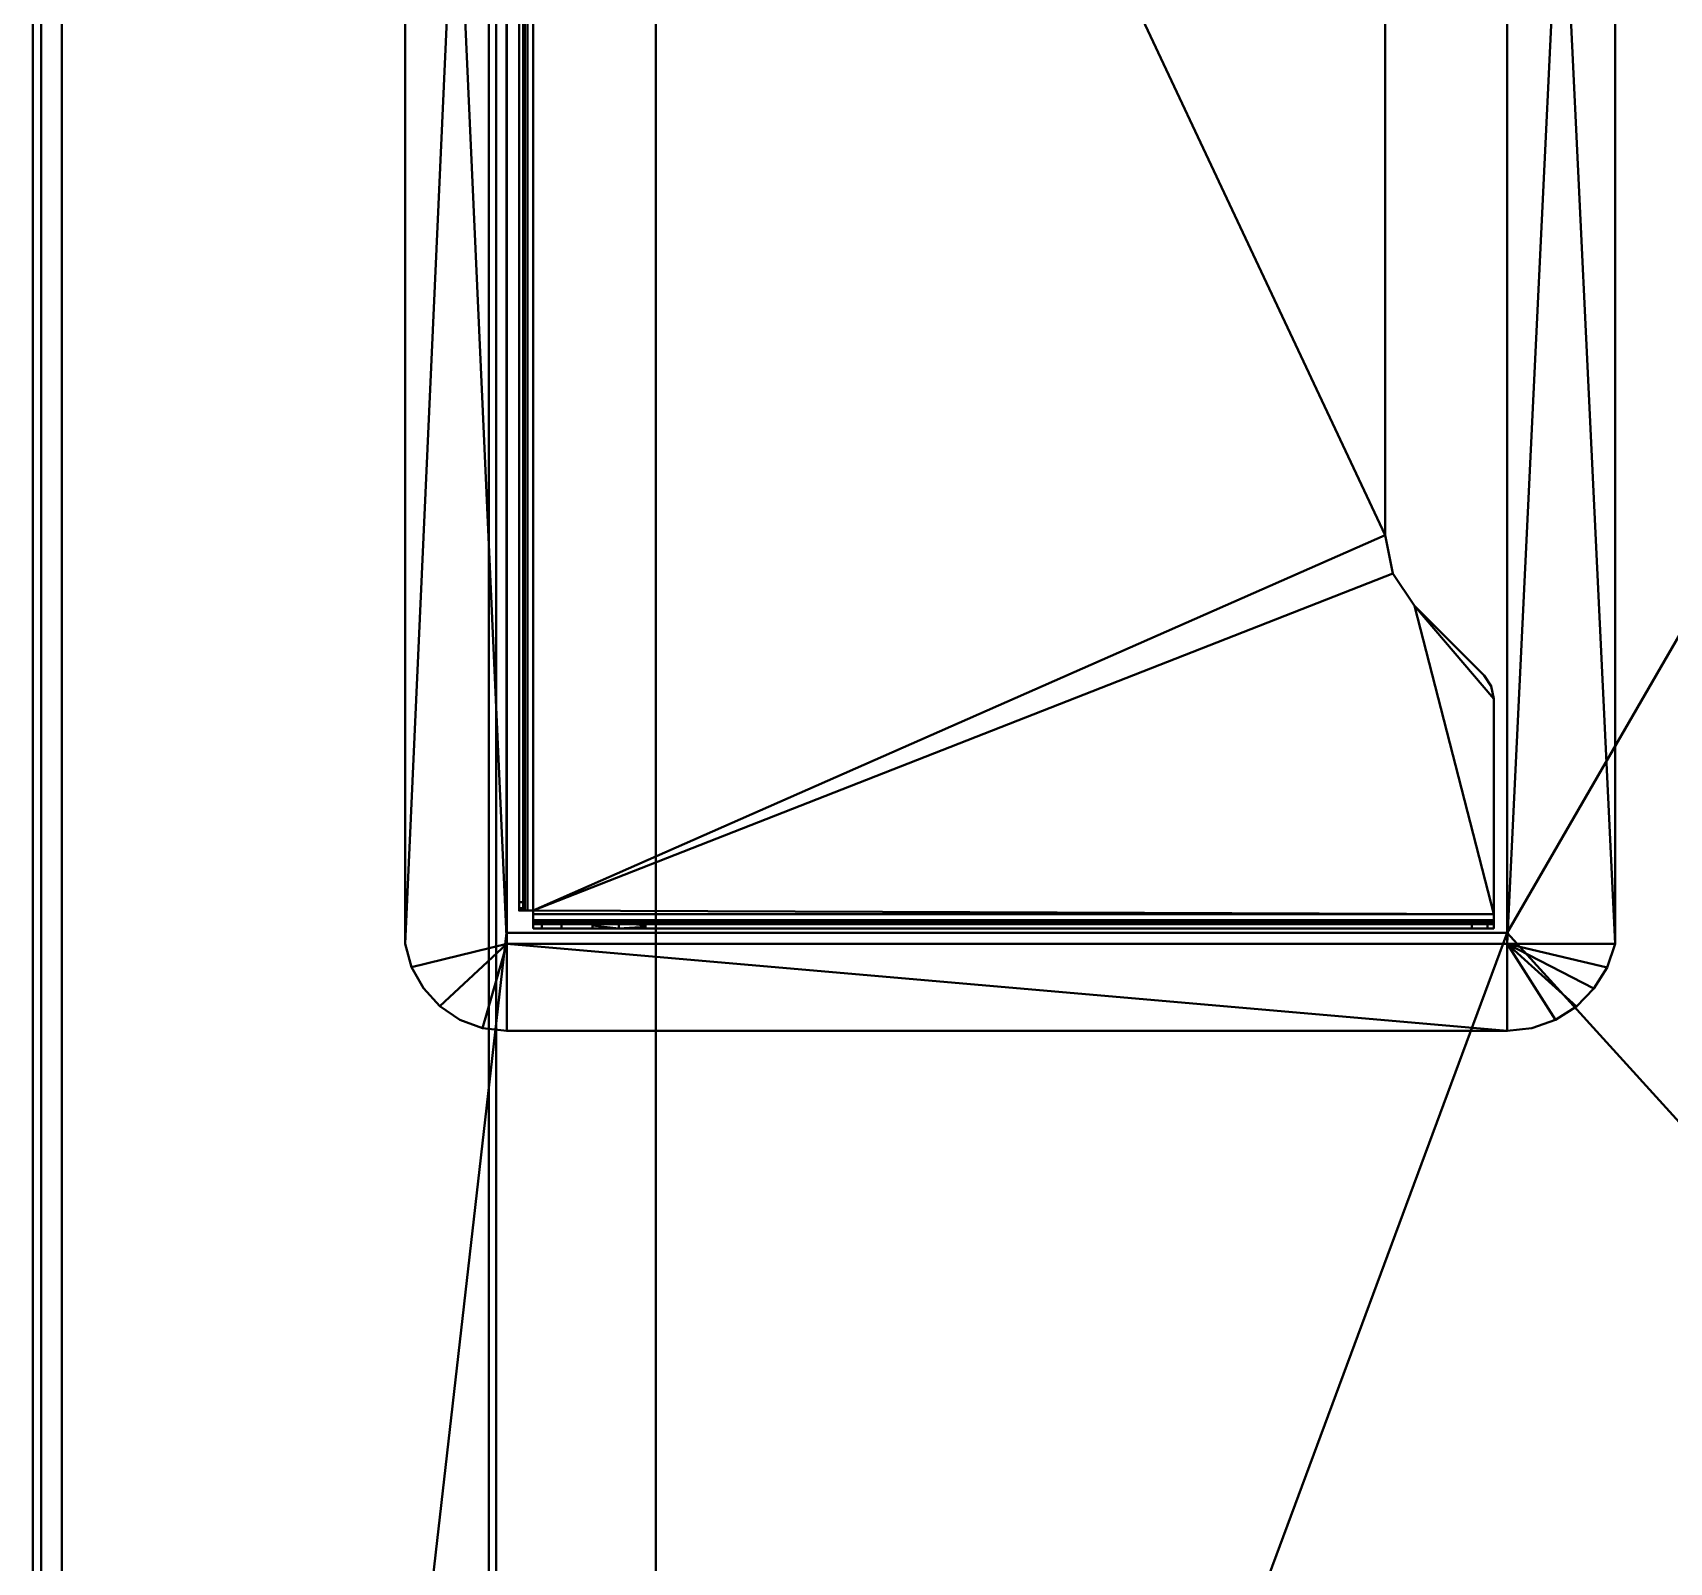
# Model space of a CAD drawing. Header units: millimetres. Extents: x -602 to 604, y -1000 to 2600.
# Drawn here: x -0.5 to 195.5, y 1791.4 to 1974.6 of the extents above; entities that cross this region are included whole.
import ezdxf

# ---------------------------------------------------------------- set-up
doc = ezdxf.new("R2010")
doc.units = ezdxf.units.MM
doc.layers.add('I-FURN', color=7, linetype='Continuous', lineweight=40)
doc.layers.add('I-FURN-PNLS', color=7, linetype='Continuous', lineweight=40)

# ---------------------------------------------------------------- blocks, each defined once
blk = doc.blocks.new('Tapa de caja tomas - Tapa de caja tomas-310922-Vista 1')
at = {"layer": 'I-FURN-PNLS', "color": 250, "true_color": 0x1d1d1d}
mesh = blk.add_polyface(dxfattribs=at)
corners = [(72.43, -134.54, 694.06), (72.43, 135.57, 694.06), (71.48, 138.4, 694.06), (69.91, 140.95, 694.06), (67.82, 143.08, 694.06), (65.3, 144.68, 694.06), (62.49, 145.68, 694.06), (59.52, 146.02, 694.06), (-60.28, 146.02, 694.06), (-63.16, 145.68, 694.06), (-65.88, 144.67, 694.06), (-68.29, 143.05, 694.06), (-70.25, 140.91, 694.06), (-71.66, 138.37, 694.06), (-72.43, 135.57, 694.06), (-72.43, -134.54, 694.06), (-71.66, -137.33, 694.06), (-70.25, -139.87, 694.06), (-68.29, -142.01, 694.06), (-65.88, -143.63, 694.06), (-63.16, -144.64, 694.06), (-60.28, -144.98, 694.06), (59.52, -144.98, 694.06), (62.49, -144.64, 694.06), (65.3, -143.65, 694.06), (67.82, -142.04, 694.06), (69.91, -139.91, 694.06), (71.48, -137.37, 694.06), (-60.28, -134.54, 694.06), (-60.28, 135.57, 694.06), (59.52, 135.57, 694.06), (59.52, -134.54, 694.06)]
mesh.append_faces([[corners[k] for k in face] for face in [(9, 29, 8)]], dxfattribs={"vtx0": -1, "vtx1": -1, "color": 250})
mesh.append_faces([[corners[k] for k in face] for face in [(22, 31, 28), (30, 4, 5), (29, 13, 14, 28)]], dxfattribs={"vtx0": -1, "vtx2": -1, "color": 250})
mesh.append_faces([[corners[k] for k in face] for face in [(31, 24, 25, 26), (28, 20, 21, 22), (28, 16, 17, 18), (30, 5, 6, 7), (29, 9, 10, 11)]], dxfattribs={"vtx0": -1, "vtx3": -1, "color": 250})
mesh.append_faces([[corners[k] for k in face] for face in [(23, 24, 31, 22), (27, 0, 31, 26), (0, 1, 31), (19, 20, 28, 18), (15, 16, 28, 14), (3, 4, 30, 2), (12, 13, 29, 11)]], dxfattribs={"vtx1": -1, "vtx2": -1, "color": 250})
mesh.append_faces([[corners[k] for k in face] for face in [(1, 2, 30, 31), (29, 30, 7, 8)]], dxfattribs={"vtx1": -1, "vtx3": -1, "color": 250})
mesh = blk.add_polyface(dxfattribs=at)
corners = [(72.43, -134.54, 693.14), (71.48, -137.37, 693.14), (69.91, -139.91, 693.14), (67.82, -142.04, 693.14), (65.3, -143.65, 693.14), (62.49, -144.64, 693.14), (59.52, -144.98, 693.14), (-60.28, -144.98, 693.14), (-63.16, -144.64, 693.14), (-65.88, -143.63, 693.14), (-68.29, -142.01, 693.14), (-70.25, -139.87, 693.14), (-71.66, -137.33, 693.14), (-72.43, -134.54, 693.14), (-72.43, 135.57, 693.14), (-71.66, 138.37, 693.14), (-70.25, 140.91, 693.14), (-68.29, 143.05, 693.14), (-65.88, 144.67, 693.14), (-63.16, 145.68, 693.14), (-60.28, 146.02, 693.14), (59.52, 146.02, 693.14), (62.49, 145.68, 693.14), (65.3, 144.68, 693.14), (67.82, 143.08, 693.14), (69.91, 140.95, 693.14), (71.48, 138.4, 693.14), (72.43, 135.57, 693.14), (-60.28, -134.54, 693.14), (59.52, -134.54, 693.14), (59.52, 135.57, 693.14), (-60.28, 135.57, 693.14)]
mesh.append_faces([[corners[k] for k in face] for face in [(8, 28, 7)]], dxfattribs={"vtx0": -1, "vtx1": -1, "color": 250})
mesh.append_faces([[corners[k] for k in face] for face in [(21, 30, 31), (29, 3, 4), (28, 12, 13, 31)]], dxfattribs={"vtx0": -1, "vtx2": -1, "color": 250})
mesh.append_faces([[corners[k] for k in face] for face in [(30, 23, 24, 25), (31, 19, 20, 21), (31, 15, 16, 17), (29, 4, 5, 6), (28, 8, 9, 10)]], dxfattribs={"vtx0": -1, "vtx3": -1, "color": 250})
mesh.append_faces([[corners[k] for k in face] for face in [(22, 23, 30, 21), (26, 27, 30, 25), (27, 0, 30), (18, 19, 31, 17), (14, 15, 31, 13), (2, 3, 29, 1), (11, 12, 28, 10)]], dxfattribs={"vtx1": -1, "vtx2": -1, "color": 250})
mesh.append_faces([[corners[k] for k in face] for face in [(0, 1, 29, 30), (28, 29, 6, 7)]], dxfattribs={"vtx1": -1, "vtx3": -1, "color": 250})
mesh = blk.add_polyface(dxfattribs=at)
corners = [(-72.43, -134.54, 694.06), (-72.43, 135.57, 694.06), (-72.43, 135.57, 693.14), (-72.43, -134.54, 693.14)]
mesh.append_faces([[corners[k] for k in face] for face in [(3, 0, 1, 2)]], dxfattribs={"color": 250})
mesh = blk.add_polyface(dxfattribs=at)
corners = [(-60.28, 135.57, 694.06), (-60.28, -134.54, 694.06), (-60.28, -134.54, 693.14), (-60.28, 135.57, 693.14)]
mesh.append_faces([[corners[k] for k in face] for face in [(0, 1, 2, 3)]], dxfattribs={"color": 250})
mesh = blk.add_polyface(dxfattribs=at)
corners = [(59.52, -134.54, 694.06), (59.52, 135.57, 694.06), (59.52, 135.57, 693.14), (59.52, -134.54, 693.14)]
mesh.append_faces([[corners[k] for k in face] for face in [(0, 1, 2, 3)]], dxfattribs={"color": 250})
mesh = blk.add_polyface(dxfattribs=at)
corners = [(72.43, 135.57, 694.06), (72.43, -134.54, 694.06), (72.43, -134.54, 693.14), (72.43, 135.57, 693.14)]
mesh.append_faces([[corners[k] for k in face] for face in [(3, 0, 1, 2)]], dxfattribs={"color": 250})
mesh = blk.add_polyface(dxfattribs=at)
corners = [(-57.09, 131.4, 693.84), (-58.29, 131.4, 693.34), (-58.79, 131.4, 692.14), (-58.79, -130.57, 692.14), (-58.29, -130.57, 693.34), (-57.09, -130.57, 693.84)]
mesh.append_faces([[corners[k] for k in face] for face in [(5, 0, 1, 4), (2, 3, 4, 1)]], dxfattribs={"vtx2": -1, "color": 250})
mesh = blk.add_polyface(dxfattribs=at)
corners = [(-58.79, 131.4, 689.29), (-58.79, 131.1, 688.58), (-58.79, 130.4, 688.29), (-58.79, -129.57, 688.29), (-58.79, -130.27, 688.58), (-58.79, -130.57, 689.29), (-58.79, -130.57, 692.14), (-58.79, 131.4, 692.14)]
mesh.append_faces([[corners[k] for k in face] for face in [(7, 2, 3, 6)]], dxfattribs={"vtx0": -1, "vtx2": -1, "color": 250})
mesh.append_faces([[corners[k] for k in face] for face in [(0, 1, 2, 7)]], dxfattribs={"vtx2": -1, "color": 250})
mesh.append_faces([[corners[k] for k in face] for face in [(3, 4, 5, 6)]], dxfattribs={"vtx3": -1, "color": 250})
mesh = blk.add_polyface(dxfattribs=at)
corners = [(-57.09, -130.57, 693.14), (-57.79, -130.57, 692.84), (-58.09, -130.57, 692.14), (-58.09, 131.4, 692.14), (-57.79, 131.4, 692.84), (-57.09, 131.4, 693.14)]
mesh.append_faces([[corners[k] for k in face] for face in [(4, 5, 0, 1), (1, 2, 3, 4)]], dxfattribs={"vtx3": -1, "color": 250})
mesh = blk.add_polyface(dxfattribs=at)
corners = [(-58.09, -130.57, 692.14), (-58.09, -130.57, 689.29), (-58.09, -130.27, 688.58), (-58.09, -129.57, 688.29), (-58.09, 130.4, 688.29), (-58.09, 131.1, 688.58), (-58.09, 131.4, 689.29), (-58.09, 131.4, 692.14)]
mesh.append_faces([[corners[k] for k in face] for face in [(3, 4, 7, 0)]], dxfattribs={"vtx1": -1, "vtx3": -1, "color": 250})
mesh.append_faces([[corners[k] for k in face] for face in [(1, 2, 3, 0)]], dxfattribs={"vtx2": -1, "color": 250})
mesh.append_faces([[corners[k] for k in face] for face in [(4, 5, 6, 7)]], dxfattribs={"vtx3": -1, "color": 250})
mesh = blk.add_polyface(dxfattribs=at)
corners = [(-57.09, 131.83, 693.14), (57.91, 131.83, 693.14), (57.91, 106.04, 693.14), (57.61, 104.52, 693.14), (56.75, 103.23, 693.14), (48.41, 94.89, 693.14), (45.82, 91.02, 693.14), (44.91, 86.45, 693.14), (44.91, -85.62, 693.14), (45.82, -90.19, 693.14), (48.41, -94.06, 693.14), (56.75, -102.4, 693.14), (57.61, -103.69, 693.14), (57.91, -105.21, 693.14), (57.91, -130.99, 693.14), (-57.09, -130.99, 693.14), (-57.09, -130.57, 693.14), (-57.09, 131.4, 693.14)]
mesh.append_faces([[corners[k] for k in face] for face in [(6, 17, 5)]], dxfattribs={"vtx0": -1, "vtx1": -1, "color": 250})
mesh.append_faces([[corners[k] for k in face] for face in [(10, 14, 16, 9)]], dxfattribs={"vtx0": -1, "vtx1": -1, "vtx2": -1, "color": 250})
mesh.append_faces([[corners[k] for k in face] for face in [(17, 6, 7), (17, 7, 8), (2, 4, 5, 1)]], dxfattribs={"vtx0": -1, "vtx2": -1, "color": 250})
mesh.append_faces([[corners[k] for k in face] for face in [(3, 4, 2)]], dxfattribs={"vtx1": -1, "color": 250})
mesh.append_faces([[corners[k] for k in face] for face in [(13, 14, 10)]], dxfattribs={"vtx1": -1, "vtx2": -1, "color": 250})
mesh.append_faces([[corners[k] for k in face] for face in [(8, 9, 16, 17)]], dxfattribs={"vtx1": -1, "vtx3": -1, "color": 250})
mesh.append_faces([[corners[k] for k in face] for face in [(14, 15, 16), (11, 12, 13, 10)]], dxfattribs={"vtx2": -1, "color": 250})
mesh.append_faces([[corners[k] for k in face] for face in [(17, 0, 1, 5)]], dxfattribs={"vtx2": -1, "vtx3": -1, "color": 250})
mesh = blk.add_polyface(dxfattribs=at)
corners = [(-57.09, -130.57, 693.84), (-57.09, -130.99, 693.84), (57.91, -130.99, 693.84), (57.91, -105.21, 693.84), (57.61, -103.69, 693.84), (56.75, -102.4, 693.84), (48.41, -94.06, 693.84), (45.82, -90.19, 693.84), (44.91, -85.62, 693.84), (44.91, 86.45, 693.84), (45.82, 91.02, 693.84), (48.41, 94.89, 693.84), (56.75, 103.23, 693.84), (57.61, 104.52, 693.84), (57.91, 106.04, 693.84), (57.91, 131.83, 693.84), (-57.09, 131.83, 693.84), (-57.09, 131.4, 693.84)]
mesh.append_faces([[corners[k] for k in face] for face in [(14, 12, 13)]], dxfattribs={"vtx0": -1, "color": 250})
mesh.append_faces([[corners[k] for k in face] for face in [(0, 2, 6, 7)]], dxfattribs={"vtx0": -1, "vtx1": -1, "vtx3": -1, "color": 250})
mesh.append_faces([[corners[k] for k in face] for face in [(0, 7, 8), (6, 2, 3)]], dxfattribs={"vtx0": -1, "vtx2": -1, "color": 250})
mesh.append_faces([[corners[k] for k in face] for face in [(17, 10, 11, 15)]], dxfattribs={"vtx0": -1, "vtx2": -1, "vtx3": -1, "color": 250})
mesh.append_faces([[corners[k] for k in face] for face in [(9, 10, 17)]], dxfattribs={"vtx1": -1, "vtx2": -1, "color": 250})
mesh.append_faces([[corners[k] for k in face] for face in [(8, 9, 17, 0), (11, 12, 14, 15)]], dxfattribs={"vtx1": -1, "vtx3": -1, "color": 250})
mesh.append_faces([[corners[k] for k in face] for face in [(0, 1, 2), (15, 16, 17)]], dxfattribs={"vtx2": -1, "color": 250})
mesh.append_faces([[corners[k] for k in face] for face in [(3, 4, 5, 6)]], dxfattribs={"vtx3": -1, "color": 250})
mesh = blk.add_polyface(dxfattribs=at)
corners = [(-58.09, -129.57, 688.29), (-58.79, -129.57, 688.29), (-58.79, 130.4, 688.29), (-58.09, 130.4, 688.29)]
mesh.append_faces([[corners[k] for k in face] for face in [(1, 2, 3, 0)]], dxfattribs={"color": 250})
mesh = blk.add_polyface(dxfattribs=at)
corners = [(44.91, 86.45, 693.14), (44.91, 86.45, 693.84), (44.91, -85.62, 693.84), (44.91, -85.62, 693.14)]
mesh.append_faces([[corners[k] for k in face] for face in [(1, 2, 3, 0)]], dxfattribs={"color": 250})
mesh = blk.add_polyface(dxfattribs=at)
corners = [(44.91, -85.62, 693.14), (44.91, -85.62, 693.84), (45.82, -90.19, 693.84), (48.41, -94.06, 693.84), (48.41, -94.06, 693.14), (45.82, -90.19, 693.14)]
mesh.append_faces([[corners[k] for k in face] for face in [(0, 1, 2, 5), (3, 4, 5, 2)]], dxfattribs={"vtx2": -1, "color": 250})
mesh = blk.add_polyface(dxfattribs=at)
corners = [(48.41, -94.06, 693.14), (48.41, -94.06, 693.84), (56.75, -102.4, 693.84), (56.75, -102.4, 693.14)]
mesh.append_faces([[corners[k] for k in face] for face in [(2, 3, 0, 1)]], dxfattribs={"color": 250})
mesh = blk.add_polyface(dxfattribs=at)
corners = [(56.75, -102.4, 693.14), (56.75, -102.4, 693.84), (57.61, -103.69, 693.84), (57.91, -105.21, 693.84), (57.91, -105.21, 693.14), (57.61, -103.69, 693.14)]
mesh.append_faces([[corners[k] for k in face] for face in [(3, 4, 5, 2), (0, 1, 2, 5)]], dxfattribs={"vtx2": -1, "color": 250})
mesh = blk.add_polyface(dxfattribs=at)
corners = [(57.91, -130.99, 693.14), (57.91, -105.21, 693.14), (57.91, -105.21, 693.84), (57.91, -130.99, 693.84), (57.91, -130.99, 693.67), (57.91, -130.99, 693.49), (57.91, -130.99, 693.32)]
mesh.append_faces([[corners[k] for k in face] for face in [(2, 5, 1)]], dxfattribs={"vtx0": -1, "vtx1": -1, "color": 250})
mesh.append_faces([[corners[k] for k in face] for face in [(4, 5, 2, 3)]], dxfattribs={"vtx1": -1, "color": 250})
mesh.append_faces([[corners[k] for k in face] for face in [(6, 0, 1, 5)]], dxfattribs={"vtx2": -1, "color": 250})
mesh = blk.add_polyface(dxfattribs=at)
corners = [(-58.09, -130.57, 689.29), (-58.79, -130.57, 689.29), (-58.79, -130.27, 688.58), (-58.79, -129.57, 688.29), (-58.09, -129.57, 688.29), (-58.09, -130.27, 688.58)]
mesh.append_faces([[corners[k] for k in face] for face in [(2, 3, 4, 5), (5, 0, 1, 2)]], dxfattribs={"vtx3": -1, "color": 250})
mesh = blk.add_polyface(dxfattribs=at)
corners = [(-57.09, -130.57, 693.14), (-57.09, -130.57, 693.84), (-58.29, -130.57, 693.34), (-58.79, -130.57, 692.14), (-58.09, -130.57, 692.14), (-57.79, -130.57, 692.84)]
mesh.append_faces([[corners[k] for k in face] for face in [(3, 4, 5, 2)]], dxfattribs={"vtx2": -1, "color": 250})
mesh.append_faces([[corners[k] for k in face] for face in [(5, 0, 1, 2)]], dxfattribs={"vtx3": -1, "color": 250})
mesh = blk.add_polyface(dxfattribs=at)
corners = [(-58.79, -130.57, 692.14), (-58.79, -130.57, 689.29), (-58.09, -130.57, 689.29), (-58.09, -130.57, 692.14)]
mesh.append_faces([[corners[k] for k in face] for face in [(0, 1, 2, 3)]], dxfattribs={"color": 250})
mesh = blk.add_polyface(dxfattribs=at)
corners = [(-57.09, -130.99, 693.84), (-57.09, -130.57, 693.84), (-57.09, -130.57, 693.14), (-57.09, -130.99, 693.14), (-57.09, -130.99, 693.31), (-57.09, -130.99, 693.49), (-57.09, -130.99, 693.66)]
mesh.append_faces([[corners[k] for k in face] for face in [(1, 6, 0)]], dxfattribs={"vtx0": -1, "color": 250})
mesh.append_faces([[corners[k] for k in face] for face in [(4, 5, 2, 3)]], dxfattribs={"vtx1": -1, "color": 250})
mesh.append_faces([[corners[k] for k in face] for face in [(1, 2, 5, 6)]], dxfattribs={"vtx1": -1, "vtx3": -1, "color": 250})
mesh = blk.add_polyface(dxfattribs=at)
corners = [(-57.09, -132.69, 692.14), (-57.09, -132.2, 693.34), (-57.09, -130.99, 693.84), (-57.09, -130.99, 693.66), (-57.09, -130.99, 693.49), (-57.09, -130.99, 693.31), (-57.09, -130.99, 693.14), (-57.09, -131.7, 692.84), (-57.09, -131.99, 692.14)]
mesh.append_faces([[corners[k] for k in face] for face in [(7, 4, 5, 6)]], dxfattribs={"vtx0": -1, "color": 250})
mesh.append_faces([[corners[k] for k in face] for face in [(1, 4, 7, 0)]], dxfattribs={"vtx0": -1, "vtx1": -1, "vtx2": -1, "color": 250})
mesh.append_faces([[corners[k] for k in face] for face in [(3, 4, 1, 2), (8, 0, 7)]], dxfattribs={"vtx1": -1, "color": 250})
mesh = blk.add_polyface(dxfattribs=at)
corners = [(-57.09, -132.69, 692.14), (57.91, -132.69, 692.14), (57.91, -132.2, 693.34), (57.91, -130.99, 693.84), (-57.09, -130.99, 693.84), (-57.09, -132.2, 693.34)]
mesh.append_faces([[corners[k] for k in face] for face in [(3, 4, 5, 2), (0, 1, 2, 5)]], dxfattribs={"vtx2": -1, "color": 250})
mesh = blk.add_polyface(dxfattribs=at)
corners = [(-57.09, -130.99, 693.14), (57.91, -130.99, 693.14), (57.91, -131.7, 692.85), (57.91, -131.99, 692.14), (-57.09, -131.99, 692.14), (-57.09, -131.7, 692.84)]
mesh.append_faces([[corners[k] for k in face] for face in [(5, 0, 1, 2), (2, 3, 4, 5)]], dxfattribs={"vtx3": -1, "color": 250})
mesh = blk.add_polyface(dxfattribs=at)
corners = [(57.91, -130.99, 693.84), (57.91, -132.2, 693.34), (57.91, -132.69, 692.14), (57.91, -131.99, 692.14), (57.91, -131.7, 692.85), (57.91, -130.99, 693.14), (57.91, -130.99, 693.32), (57.91, -130.99, 693.49), (57.91, -130.99, 693.67)]
mesh.append_faces([[corners[k] for k in face] for face in [(4, 2, 3), (1, 7, 8, 0)]], dxfattribs={"vtx0": -1, "color": 250})
mesh.append_faces([[corners[k] for k in face] for face in [(1, 2, 4, 7)]], dxfattribs={"vtx1": -1, "vtx2": -1, "vtx3": -1, "color": 250})
mesh.append_faces([[corners[k] for k in face] for face in [(4, 5, 6, 7)]], dxfattribs={"vtx3": -1, "color": 250})
mesh = blk.add_polyface(dxfattribs=at)
corners = [(-57.09, -131.99, 678.4), (-57.09, -132.69, 678.4), (-57.09, -132.69, 692.14), (-57.09, -131.99, 692.14)]
mesh.append_faces([[corners[k] for k in face] for face in [(1, 2, 3, 0)]], dxfattribs={"color": 250})
mesh = blk.add_polyface(dxfattribs=at)
corners = [(57.91, -131.99, 690.47), (57.17, -131.99, 688.49), (55.3, -131.99, 687.49), (-53.7, -131.99, 675.43), (-56.07, -131.99, 676.15), (-57.09, -131.99, 678.4), (-57.09, -131.99, 692.14), (57.91, -131.99, 692.14), (-50.01, -131.99, 685.05), (-46.84, -131.99, 681.87), (-43.66, -131.99, 685.05), (-46.84, -131.99, 688.22)]
mesh.append_faces([[corners[k] for k in face] for face in [(2, 7, 0, 1)]], dxfattribs={"vtx0": -1, "color": 250})
mesh.append_faces([[corners[k] for k in face] for face in [(7, 11, 6), (9, 3, 8), (3, 9, 2), (11, 7, 10)]], dxfattribs={"vtx0": -1, "vtx1": -1, "color": 250})
mesh.append_faces([[corners[k] for k in face] for face in [(6, 11, 8, 5)]], dxfattribs={"vtx0": -1, "vtx2": -1, "color": 250})
mesh.append_faces([[corners[k] for k in face] for face in [(2, 9, 10, 7)]], dxfattribs={"vtx0": -1, "vtx2": -1, "vtx3": -1, "color": 250})
mesh.append_faces([[corners[k] for k in face] for face in [(3, 4, 5, 8)]], dxfattribs={"vtx2": -1, "vtx3": -1, "color": 250})
mesh = blk.add_polyface(dxfattribs=at)
corners = [(-53.7, -131.99, 675.43), (-53.7, -132.69, 675.43), (-56.07, -132.69, 676.15), (-57.09, -132.69, 678.4), (-57.09, -131.99, 678.4), (-56.07, -131.99, 676.15)]
mesh.append_faces([[corners[k] for k in face] for face in [(2, 3, 4, 5), (5, 0, 1, 2)]], dxfattribs={"vtx3": -1, "color": 250})
mesh = blk.add_polyface(dxfattribs=at)
corners = [(-57.09, -132.69, 692.14), (-57.09, -132.69, 678.4), (-56.07, -132.69, 676.15), (-53.7, -132.69, 675.43), (55.3, -132.69, 687.49), (57.17, -132.69, 688.49), (57.91, -132.69, 690.47), (57.91, -132.69, 692.14), (-43.66, -132.69, 685.05), (-46.84, -132.69, 681.87), (-50.01, -132.69, 685.05), (-46.84, -132.69, 688.22)]
mesh.append_faces([[corners[k] for k in face] for face in [(0, 11, 7), (10, 3, 9), (4, 9, 3), (8, 7, 11)]], dxfattribs={"vtx0": -1, "vtx1": -1, "color": 250})
mesh.append_faces([[corners[k] for k in face] for face in [(6, 7, 4, 5)]], dxfattribs={"vtx1": -1, "color": 250})
mesh.append_faces([[corners[k] for k in face] for face in [(8, 9, 4, 7)]], dxfattribs={"vtx1": -1, "vtx2": -1, "vtx3": -1, "color": 250})
mesh.append_faces([[corners[k] for k in face] for face in [(10, 11, 0, 1)]], dxfattribs={"vtx1": -1, "vtx3": -1, "color": 250})
mesh.append_faces([[corners[k] for k in face] for face in [(1, 2, 3, 10)]], dxfattribs={"vtx2": -1, "vtx3": -1, "color": 250})
mesh = blk.add_polyface(dxfattribs=at)
corners = [(55.3, -131.99, 687.49), (55.3, -132.69, 687.49), (-53.7, -132.69, 675.43), (-53.7, -131.99, 675.43)]
mesh.append_faces([[corners[k] for k in face] for face in [(2, 3, 0, 1)]], dxfattribs={"color": 250})
mesh = blk.add_polyface(dxfattribs=at)
corners = [(-43.66, -132.69, 685.05), (-43.66, -132.52, 685.05), (-43.66, -132.34, 685.05), (-43.66, -132.17, 685.05), (-43.66, -131.99, 685.05), (-46.84, -131.99, 681.87), (-50.01, -131.99, 685.05), (-50.01, -132.17, 685.05), (-50.01, -132.34, 685.05), (-50.01, -132.52, 685.05), (-50.01, -132.69, 685.05), (-46.84, -132.69, 681.87)]
mesh.append_faces([[corners[k] for k in face] for face in [(1, 11, 0)]], dxfattribs={"vtx0": -1, "color": 250})
mesh.append_faces([[corners[k] for k in face] for face in [(5, 8, 11), (2, 5, 11, 1)]], dxfattribs={"vtx0": -1, "vtx1": -1, "vtx2": -1, "color": 250})
mesh.append_faces([[corners[k] for k in face] for face in [(7, 8, 5, 6)]], dxfattribs={"vtx1": -1, "color": 250})
mesh.append_faces([[corners[k] for k in face] for face in [(9, 10, 11, 8), (3, 4, 5, 2)]], dxfattribs={"vtx2": -1, "color": 250})
mesh = blk.add_polyface(dxfattribs=at)
corners = [(-50.01, -131.99, 685.05), (-46.84, -131.99, 688.22), (-43.66, -131.99, 685.05), (-43.66, -132.17, 685.05), (-43.66, -132.34, 685.05), (-43.66, -132.52, 685.05), (-43.66, -132.69, 685.05), (-46.84, -132.69, 688.22), (-50.01, -132.69, 685.05), (-50.01, -132.52, 685.05), (-50.01, -132.34, 685.05), (-50.01, -132.17, 685.05)]
mesh.append_faces([[corners[k] for k in face] for face in [(1, 7, 10)]], dxfattribs={"vtx0": -1, "vtx1": -1, "vtx2": -1, "color": 250})
mesh.append_faces([[corners[k] for k in face] for face in [(4, 5, 7, 1)]], dxfattribs={"vtx1": -1, "vtx2": -1, "vtx3": -1, "color": 250})
mesh.append_faces([[corners[k] for k in face] for face in [(5, 6, 7), (11, 0, 1, 10)]], dxfattribs={"vtx2": -1, "color": 250})
mesh.append_faces([[corners[k] for k in face] for face in [(1, 2, 3, 4), (7, 8, 9, 10)]], dxfattribs={"vtx3": -1, "color": 250})
mesh = blk.add_polyface(dxfattribs=at)
corners = [(57.91, -131.99, 690.47), (57.91, -132.69, 690.47), (57.17, -132.69, 688.49), (55.3, -132.69, 687.49), (55.3, -131.99, 687.49), (57.17, -131.99, 688.49)]
mesh.append_faces([[corners[k] for k in face] for face in [(2, 3, 4, 5), (5, 0, 1, 2)]], dxfattribs={"vtx3": -1, "color": 250})
mesh = blk.add_polyface(dxfattribs=at)
corners = [(57.91, -132.69, 690.47), (57.91, -131.99, 690.47), (57.91, -131.99, 692.14), (57.91, -132.69, 692.14)]
mesh.append_faces([[corners[k] for k in face] for face in [(0, 1, 2, 3)]], dxfattribs={"color": 250})
mesh = blk.add_polyface(dxfattribs=at)
corners = [(-60.28, -144.98, 694.06), (-63.16, -144.64, 694.06), (-65.88, -143.63, 694.06), (-68.29, -142.01, 694.06), (-70.25, -139.87, 694.06), (-71.66, -137.33, 694.06), (-72.43, -134.54, 694.06), (-72.43, -134.54, 693.14), (-71.66, -137.33, 693.14), (-70.25, -139.87, 693.14), (-68.29, -142.01, 693.14), (-65.88, -143.63, 693.14), (-63.16, -144.64, 693.14), (-60.28, -144.98, 693.14)]
mesh.append_faces([[corners[k] for k in face] for face in [(7, 8, 5, 6), (0, 1, 12, 13)]], dxfattribs={"vtx1": -1, "color": 250})
mesh.append_faces([[corners[k] for k in face] for face in [(8, 9, 4, 5), (3, 4, 9, 10), (10, 11, 2, 3), (11, 12, 1, 2)]], dxfattribs={"vtx1": -1, "vtx3": -1, "color": 250})
mesh = blk.add_polyface(dxfattribs=at)
corners = [(-60.28, -134.54, 694.06), (59.52, -134.54, 694.06), (59.52, -134.54, 693.14), (-60.28, -134.54, 693.14)]
mesh.append_faces([[corners[k] for k in face] for face in [(0, 1, 2, 3)]], dxfattribs={"color": 250})
mesh = blk.add_polyface(dxfattribs=at)
corners = [(72.43, -134.54, 694.06), (71.48, -137.37, 694.06), (69.91, -139.91, 694.06), (67.82, -142.04, 694.06), (65.3, -143.65, 694.06), (62.49, -144.64, 694.06), (59.52, -144.98, 694.06), (59.52, -144.98, 693.14), (62.49, -144.64, 693.14), (65.3, -143.65, 693.14), (67.82, -142.04, 693.14), (69.91, -139.91, 693.14), (71.48, -137.37, 693.14), (72.43, -134.54, 693.14)]
mesh.append_faces([[corners[k] for k in face] for face in [(7, 8, 5, 6), (0, 1, 12, 13)]], dxfattribs={"vtx1": -1, "color": 250})
mesh.append_faces([[corners[k] for k in face] for face in [(8, 9, 4, 5), (3, 4, 9, 10), (10, 11, 2, 3), (11, 12, 1, 2)]], dxfattribs={"vtx1": -1, "vtx3": -1, "color": 250})
mesh = blk.add_polyface(dxfattribs=at)
corners = [(59.52, -144.98, 694.06), (-60.28, -144.98, 694.06), (-60.28, -144.98, 693.14), (59.52, -144.98, 693.14)]
mesh.append_faces([[corners[k] for k in face] for face in [(3, 0, 1, 2)]], dxfattribs={"color": 250})

msp = doc.modelspace()

# ---------------------------------------------------------------- block references
at = {"layer": 'I-FURN-PNLS', "color": 250, "true_color": 0x1d1d1d}
msp.add_blockref('Tapa de caja tomas - Tapa de caja tomas-310922-Vista 1', (116.53, 2000, 46.87), dxfattribs=at)

# ---------------------------------------------------------------- meshes
at = {"layer": 'I-FURN', "color": 254, "true_color": 0xd7ccc1}
mesh = msp.add_polyface(dxfattribs=at)
corners = [(600.03, 2600, 740), (3, 2600, 740), (3, 1400, 740), (600.03, 1400, 740), (176.04, 2135.57, 740), (176.04, 1866.76, 740), (56.24, 1866.76, 740), (56.24, 2135.57, 740)]
mesh.append_faces([[corners[k] for k in face] for face in [(6, 2, 5)]], dxfattribs={"vtx0": -1, "vtx1": -1, "color": 254})
mesh.append_faces([[corners[k] for k in face] for face in [(0, 4, 5), (4, 0, 1, 7)]], dxfattribs={"vtx0": -1, "vtx2": -1, "color": 254})
mesh.append_faces([[corners[k] for k in face] for face in [(5, 2, 3, 0)]], dxfattribs={"vtx0": -1, "vtx3": -1, "color": 254})
mesh.append_faces([[corners[k] for k in face] for face in [(6, 7, 1, 2)]], dxfattribs={"vtx1": -1, "vtx3": -1, "color": 254})
mesh = msp.add_polyface(dxfattribs=at)
corners = [(600.03, 2600, 715), (600.03, 1400, 715), (3, 1400, 715), (3, 2600, 715), (176.04, 2135.57, 715), (56.24, 2135.57, 715), (56.24, 1866.76, 715), (176.04, 1866.76, 715)]
mesh.append_faces([[corners[k] for k in face] for face in [(3, 5, 6, 2), (2, 6, 7, 1)]], dxfattribs={"vtx0": -1, "vtx2": -1, "color": 254})
mesh.append_faces([[corners[k] for k in face] for face in [(4, 5, 3, 0), (7, 4, 0, 1)]], dxfattribs={"vtx1": -1, "vtx3": -1, "color": 254})
mesh = msp.add_polyface(dxfattribs=at)
corners = [(3, 1400, 740), (3, 2600, 740), (3, 2600, 715), (3, 1400, 715)]
mesh.append_faces([[corners[k] for k in face] for face in [(0, 1, 2, 3)]], dxfattribs={"color": 254})
at = {"layer": 'I-FURN', "color": 250, "true_color": 0x1d1d1d}
mesh = msp.add_polyface(dxfattribs=at)
corners = [(55, 1425, 605), (-55, 1425, 605), (-55, 2545.05, 605), (55, 2545.05, 605)]
mesh.append_faces([[corners[k] for k in face] for face in [(3, 0, 1, 2)]], dxfattribs={"color": 250})
mesh = msp.add_polyface(dxfattribs=at)
corners = [(-0.5, 1425, 655.9), (0.5, 1425, 655.9), (0.5, 2545.05, 655.9), (-0.5, 2545.05, 655.9)]
mesh.append_faces([[corners[k] for k in face] for face in [(3, 0, 1, 2)]], dxfattribs={"color": 250})
mesh = msp.add_polyface(dxfattribs=at)
corners = [(-0.5, 1425, 605.9), (-0.5, 1425, 655.9), (-0.5, 2545.05, 655.9), (-0.5, 2545.05, 605.9)]
mesh.append_faces([[corners[k] for k in face] for face in [(3, 0, 1, 2)]], dxfattribs={"color": 250})
mesh = msp.add_polyface(dxfattribs=at)
corners = [(0.5, 1425, 605.9), (54.1, 1425, 605.9), (54.1, 2545.05, 605.9), (0.5, 2545.05, 605.9)]
mesh.append_faces([[corners[k] for k in face] for face in [(3, 0, 1, 2)]], dxfattribs={"color": 250})
mesh = msp.add_polyface(dxfattribs=at)
corners = [(0.5, 1425, 655.9), (0.5, 1425, 605.9), (0.5, 2545.05, 605.9), (0.5, 2545.05, 655.9)]
mesh.append_faces([[corners[k] for k in face] for face in [(0, 1, 2, 3)]], dxfattribs={"color": 250})
mesh = msp.add_polyface(dxfattribs=at)
corners = [(54.1, 1425, 715), (74.1, 1425, 715), (74.1, 2545.05, 715), (54.1, 2545.05, 715)]
mesh.append_faces([[corners[k] for k in face] for face in [(0, 1, 2, 3)]], dxfattribs={"color": 250})
mesh = msp.add_polyface(dxfattribs=at)
corners = [(54.1, 1425, 714.1), (54.1, 1425, 715), (54.1, 2545.05, 715), (54.1, 2545.05, 714.1)]
mesh.append_faces([[corners[k] for k in face] for face in [(0, 1, 2, 3)]], dxfattribs={"color": 250})
mesh = msp.add_polyface(dxfattribs=at)
corners = [(54.1, 1425, 605.9), (54.1, 1425, 714.1), (54.1, 2545.05, 714.1), (54.1, 2545.05, 605.9)]
mesh.append_faces([[corners[k] for k in face] for face in [(0, 1, 2, 3)]], dxfattribs={"color": 250})
mesh = msp.add_polyface(dxfattribs=at)
corners = [(74.1, 1425, 714.1), (55, 1425, 714.1), (55, 2545.05, 714.1), (74.1, 2545.05, 714.1)]
mesh.append_faces([[corners[k] for k in face] for face in [(3, 0, 1, 2)]], dxfattribs={"color": 250})
mesh = msp.add_polyface(dxfattribs=at)
corners = [(55, 1425, 714.1), (55, 1425, 605), (55, 2545.05, 605), (55, 2545.05, 714.1)]
mesh.append_faces([[corners[k] for k in face] for face in [(3, 0, 1, 2)]], dxfattribs={"color": 250})
mesh = msp.add_polyface(dxfattribs=at)
corners = [(74.1, 1425, 715), (74.1, 1425, 714.1), (74.1, 2545.05, 714.1), (74.1, 2545.05, 715)]
mesh.append_faces([[corners[k] for k in face] for face in [(0, 1, 2, 3)]], dxfattribs={"color": 250})
at = {"layer": 'I-FURN', "color": 142, "true_color": 0x0080c0, "transparency": 33554496}
mesh = msp.add_polyface(dxfattribs=at)
corners = [(-3, 1450, 715), (-3, 2500.05, 715), (3, 2500.05, 715), (3, 1450, 715)]
mesh.append_faces([[corners[k] for k in face] for face in [(0, 1, 2, 3)]], dxfattribs={"color": 142})
mesh = msp.add_polyface(dxfattribs=at)
corners = [(-3, 2500.05, 1020.13), (-3, 1450, 1020.13), (3, 1450, 1020.13), (3, 2500.05, 1020.13)]
mesh.append_faces([[corners[k] for k in face] for face in [(0, 1, 2, 3)]], dxfattribs={"color": 142})
mesh = msp.add_polyface(dxfattribs=at)
corners = [(3, 150, 715), (3, 150, 1020.13), (3, -900, 1020.13), (3, -900, 715), (3, 1350, 715), (3, 1350, 1020.13), (3, 250, 1020.13), (3, 250, 715), (3, 2500.05, 715), (3, 2500.05, 1020.13), (3, 1450, 1020.13), (3, 1450, 715)]
mesh.append_faces([[corners[k] for k in face] for face in [(2, 3, 0, 1), (6, 7, 4, 5), (10, 11, 8, 9)]], dxfattribs={"color": 142})
at = {"layer": 'I-FURN', "color": 254, "true_color": 0xd7ccc1}
mesh = msp.add_polyface(dxfattribs=at)
corners = [(56.24, 2135.57, 740), (56.24, 1866.76, 740), (56.24, 1866.76, 715), (56.24, 2135.57, 715)]
mesh.append_faces([[corners[k] for k in face] for face in [(0, 1, 2, 3)]], dxfattribs={"color": 254})
mesh = msp.add_polyface(dxfattribs=at)
corners = [(176.04, 1866.76, 740), (176.04, 2135.57, 740), (176.04, 2135.57, 715), (176.04, 1866.76, 715)]
mesh.append_faces([[corners[k] for k in face] for face in [(0, 1, 2, 3)]], dxfattribs={"color": 254})
mesh = msp.add_polyface(dxfattribs=at)
corners = [(56.24, 1866.76, 740), (176.04, 1866.76, 740), (176.04, 1866.76, 715), (56.24, 1866.76, 715)]
mesh.append_faces([[corners[k] for k in face] for face in [(0, 1, 2, 3)]], dxfattribs={"color": 254})

doc.saveas('drawing.dxf')
